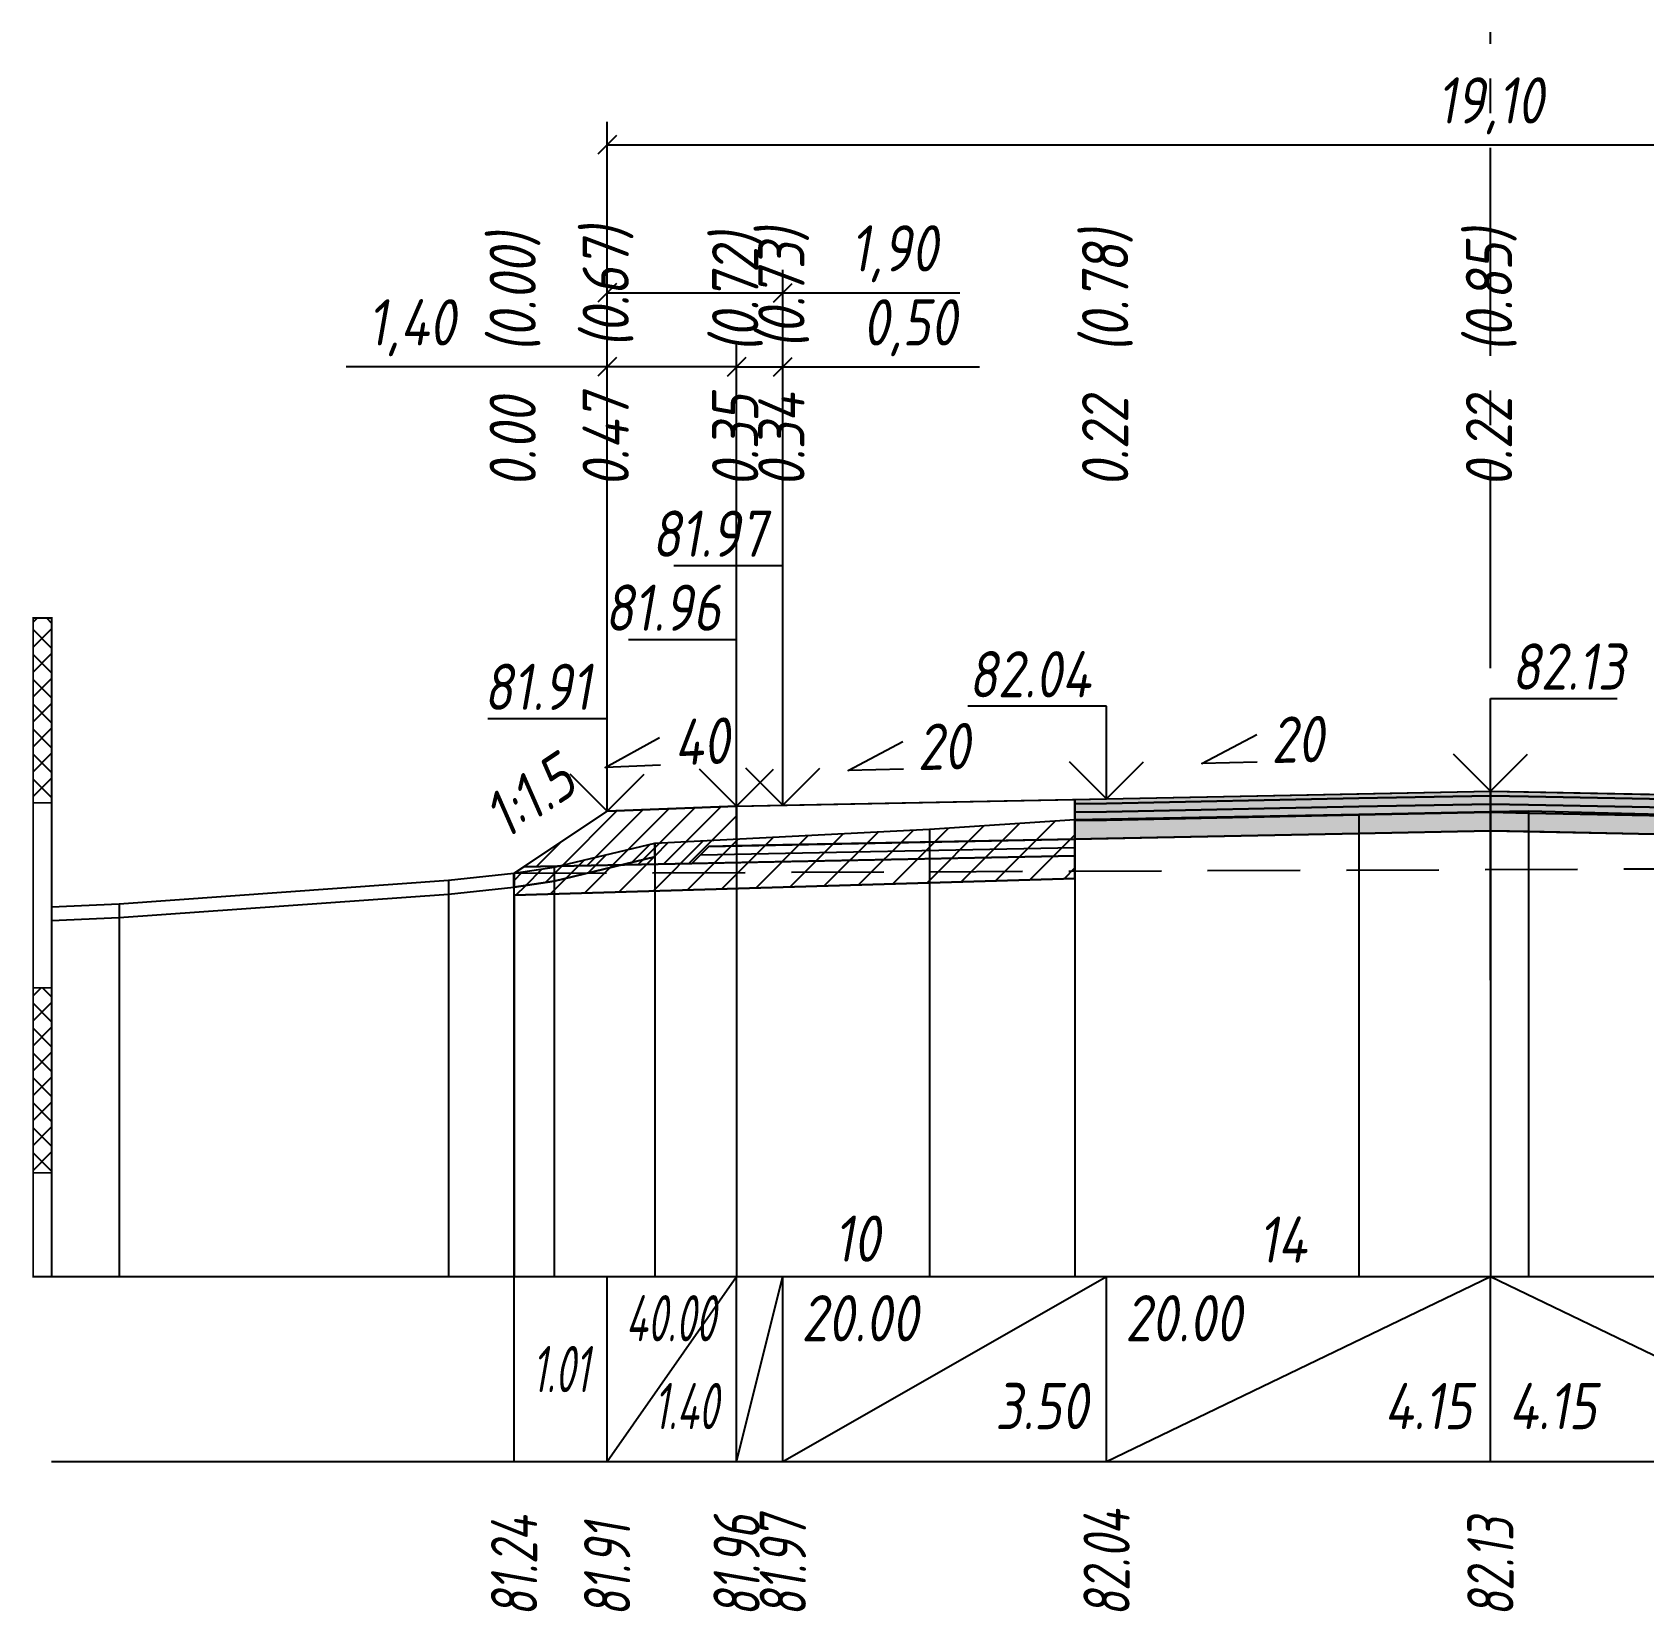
# Model space of a CAD drawing. Extents: x -717 to 1451, y -133302 to 233.
# Drawn here: x 78.9 to 166.1, y -25459.1 to -25373.7 of the extents above; entities that cross this region are included whole.
import ezdxf
from ezdxf.enums import TextEntityAlignment as Align

# ---------------------------------------------------------------- set-up
doc = ezdxf.new("R2010")
doc.units = 0
doc.linetypes.add('осевая2', pattern=[1.125, 0.75, -0.125, 0.125, -0.125])
doc.linetypes.add('штриховая', pattern=[0.75, 0.5, -0.25])
for name, color, linetype in [('Интерполированный поперечник', 2, 'Continuous'), ('Код_514', 1, 'Continuous'), ('Контур_0', 7, 'Continuous'), ('Контур_2521', 7, 'Continuous'), ('Контур_2564', 7, 'Continuous'), ('Контур_2660', 7, 'Continuous'), ('Контур_2665', 7, 'Continuous'), ('Контур_400', 7, 'Continuous'), ('Контур_508', 7, 'Continuous'), ('Контур_512', 7, 'Continuous'), ('Контур_513', 7, 'Continuous'), ('Контур_818', 7, 'Continuous'), ('Красный поперечник', 1, 'Continuous'), ('Линейка абсолютных высот', 7, 'Continuous'), ('Объём_2501', 7, 'Continuous'), ('Объём_2564', 7, 'Continuous'), ('Объём_2650', 7, 'Continuous'), ('Объём_2660', 7, 'Continuous'), ('Объём_2661', 7, 'Continuous'), ('Объём_2665', 7, 'Continuous'), ('Объём_2666', 7, 'Continuous'), ('Объём_2667', 7, 'Continuous'), ('Объём_2668', 7, 'Continuous'), ('Объём_2669', 7, 'Continuous'), ('Объём_2675', 7, 'Continuous'), ('Объём_2753', 7, 'Continuous'), ('Ось', 1, 'осевая2'), ('Откосы', 7, 'Continuous'), ('Отметки покрытия', 7, 'Continuous'), ('Рабочие отметки', 7, 'Continuous'), ('Рабочие отметки доп.', 7, 'Continuous'), ('Слои выравнивания', 7, 'Continuous'), ('Таблица', 7, 'Continuous'), ('Уклоны проезжей части', 7, 'Continuous'), ('Черный поперечник', 3, 'Continuous')]:
    doc.layers.add(name, color=color, linetype=linetype)
for name, color, linetype, true_color in [('Контур_2540', 2, 'Continuous', 0xffff00), ('Контур_2560', 2, 'Continuous', 0xffff00), ('Контур_2561', 7, 'Continuous', 0xff8040), ('Контур_2562', 3, 'Continuous', 0x00ff00), ('Контур_2563', 7, 'Continuous', 0xff8000), ('Контур_2570', 7, 'Continuous', 0x80ff00), ('Контур_2725', 7, 'Continuous', 0x323232), ('Контур_2736', 4, 'Continuous', 0x00ffff), ('Контур_2737', 4, 'Continuous', 0x00ffff), ('Контур_2738', 4, 'Continuous', 0x00ffff), ('Контур_2739', 4, 'Continuous', 0x00ffff), ('Контур_2741', 4, 'Continuous', 0x00ffff), ('Контур_2742', 4, 'Continuous', 0x00ffff), ('Контур_2743', 4, 'Continuous', 0x00ffff), ('Контур_2744', 7, 'Continuous', 0xa4ffff), ('Контур_2745', 7, 'Continuous', 0xa4ffff), ('Контур_2747', 4, 'Continuous', 0x00ffff), ('Контур_2748', 4, 'Continuous', 0x00ffff), ('Контур_2749', 4, 'Continuous', 0x00ffff), ('Контур_2750', 4, 'Continuous', 0x00ffff), ('Контур_2751', 4, 'Continuous', 0x00ffff), ('Контур_2752', 4, 'Continuous', 0x00ffff), ('Контур_2760', 7, 'Continuous', 0x323232), ('Контур_2761', 7, 'Continuous', 0x323232), ('Контур_2762', 7, 'Continuous', 0x323232), ('Контур_2763', 7, 'Continuous', 0x323232), ('Контур_402', 7, 'Continuous', 0xff6464), ('Контур_703', 4, 'Continuous', 0x00ffff), ('Контур_705', 4, 'Continuous', 0x00ffff), ('Контур_707', 4, 'Continuous', 0x00ffff), ('Контур_720', 131, 'Continuous', 0xaaffff), ('Объём_2500', 7, 'Continuous', 0xc0c0c0), ('Объём_2520', 7, 'Continuous', 0x80ffff), ('Объём_2540', 2, 'Continuous', 0xffff00), ('Объём_2560', 2, 'Continuous', 0xffff00), ('Объём_2561', 7, 'Continuous', 0xff8040), ('Объём_2562', 3, 'Continuous', 0x00ff00), ('Объём_2563', 7, 'Continuous', 0xff8000), ('Объём_2570', 7, 'Continuous', 0x80ff00), ('Объём_2600', 7, 'Continuous', 0x808000), ('Объём_2746', 2, 'Continuous', 0xffff00)]:
    doc.layers.add(name, color=color, linetype=linetype, true_color=true_color)
doc.styles.get("Standard").update_dxf_attribs({"font": 'txt', "height": 2.5})
doc.styles.add('М', font='romand.shx', dxfattribs={"width": 0.8, "oblique": 10, "height": 2.5})
doc.dimstyles.new('ISO-25', dxfattribs={"dimtxt": 2.5, "dimasz": 2.5, "dimexe": 1.25, "dimexo": 0.625, "dimtad": 1, "dimtxsty": 'Standard', "dimcen": 2.5, "dimadec": 0, "dimazin": 0, "dimtfac": 1, "dimtmove": 0, "dimatfit": 3, "dimfxl": 1, "dimarcsym": 0})
pattern_1 = [(45.0000013, (0, 0), (-0.67351924, 0.67351921), []), (135.0000003, (0, 0), (-0.67351922, -0.67351923), [])]

# ---------------------------------------------------------------- blocks, each defined once
blk = doc.blocks.new('_Oblique')
at = {"color": 0, "linetype": 'ByBlock', "lineweight": -2}
blk.add_line((-0.5, -0.5), (0.5, 0.5), dxfattribs=at)
blk = doc.blocks.new('*D618')
at = {"color": 0, "lineweight": -2, "transparency": 16777216}
for p, q in [((110.029, -25415.28), (110.029, -25390.56)), ((117.029, -25415), (117.029, -25390.56)), ((110.029, -25391.81), (95.918, -25391.81)), ((117.029, -25391.81), (110.029, -25391.81))]:
    blk.add_line(p, q, dxfattribs=at)
at = {"layer": 'Defpoints', "color": 0, "transparency": 16777216}
for p in [(117.029, -25391.81), (110.029, -25415.905), (117.029, -25415.625)]:
    blk.add_point(p, dxfattribs=at)
at = {"color": 0, "lineweight": -2, "transparency": 16777216, "rotation": 180}
blk.add_blockref('_Oblique', (110.029, -25391.81), dxfattribs=at)
at = {"color": 0, "lineweight": -2, "transparency": 16777216}
blk.add_blockref('_Oblique', (117.029, -25391.81), dxfattribs=at)
at = {"color": 0, "transparency": 16777216, "insert": (99.459, -25389.697), "char_height": 2.5, "width": 8.75, "attachment_point": 5, "style": 'М'}
blk.add_mtext('1,40', dxfattribs=at)
blk = doc.blocks.new('*D620')
at = {"color": 0, "lineweight": -2, "transparency": 16777216}
for p, q in [((117.029, -25415), (117.029, -25390.56)), ((119.529, -25414.95), (119.529, -25390.56)), ((117.029, -25391.81), (119.529, -25391.81)), ((119.529, -25391.81), (130.155, -25391.81))]:
    blk.add_line(p, q, dxfattribs=at)
at = {"layer": 'Defpoints', "color": 0, "transparency": 16777216}
for p in [(119.529, -25391.81), (117.029, -25415.625), (119.529, -25415.575)]:
    blk.add_point(p, dxfattribs=at)
at = {"color": 0, "lineweight": -2, "transparency": 16777216, "rotation": 180}
blk.add_blockref('_Oblique', (117.029, -25391.81), dxfattribs=at)
at = {"color": 0, "lineweight": -2, "transparency": 16777216}
blk.add_blockref('_Oblique', (119.529, -25391.81), dxfattribs=at)
at = {"color": 0, "transparency": 16777216, "insert": (126.394, -25389.697), "char_height": 2.5, "width": 9.16667, "attachment_point": 5, "style": 'М'}
blk.add_mtext('0,50', dxfattribs=at)
blk = doc.blocks.new('*D623')
at = {"color": 0, "lineweight": -2, "transparency": 16777216}
for p, q in [((110.029, -25415.28), (110.029, -25386.56)), ((119.529, -25414.95), (119.529, -25386.56)), ((110.029, -25387.81), (119.529, -25387.81)), ((119.529, -25387.81), (129.087, -25387.81))]:
    blk.add_line(p, q, dxfattribs=at)
at = {"layer": 'Defpoints', "color": 0, "transparency": 16777216}
for p in [(119.529, -25387.81), (110.029, -25415.905), (119.529, -25415.575)]:
    blk.add_point(p, dxfattribs=at)
at = {"color": 0, "lineweight": -2, "transparency": 16777216, "rotation": 180}
blk.add_blockref('_Oblique', (110.029, -25387.81), dxfattribs=at)
at = {"color": 0, "lineweight": -2, "transparency": 16777216}
blk.add_blockref('_Oblique', (119.529, -25387.81), dxfattribs=at)
at = {"color": 0, "transparency": 16777216, "insert": (125.547, -25385.697), "char_height": 2.5, "width": 8.75, "attachment_point": 5, "style": 'М'}
blk.add_mtext('1,90', dxfattribs=at)
blk = doc.blocks.new('*D624')
at = {"color": 0, "lineweight": -2, "transparency": 16777216}
for p, q in [((110.029, -25415.28), (110.029, -25378.56)), ((205.529, -25415.28), (205.529, -25378.56)), ((110.029, -25379.81), (205.529, -25379.81))]:
    blk.add_line(p, q, dxfattribs=at)
at = {"layer": 'Defpoints', "color": 0, "transparency": 16777216}
for p in [(205.529, -25379.81), (110.029, -25415.905), (205.529, -25415.905)]:
    blk.add_point(p, dxfattribs=at)
at = {"color": 0, "lineweight": -2, "transparency": 16777216, "rotation": 180}
blk.add_blockref('_Oblique', (110.029, -25379.81), dxfattribs=at)
at = {"color": 0, "lineweight": -2, "transparency": 16777216}
blk.add_blockref('_Oblique', (205.529, -25379.81), dxfattribs=at)
at = {"color": 0, "transparency": 16777216, "insert": (157.779, -25377.697), "char_height": 2.5, "width": 10.41667, "attachment_point": 5, "style": 'М'}
blk.add_mtext('19,10', dxfattribs=at)

msp = doc.modelspace()

# ---------------------------------------------------------------- hatches: boundary and pattern name
at = {"layer": 'Линейка абсолютных высот'}
h = msp.add_hatch(dxfattribs=at)
h.set_pattern_fill('ANSI37', scale=0.3, style=0)
h.set_pattern_definition(pattern_1)
h.paths.add_polyline_path([(80, -25415.388), (80, -25405.388), (79, -25405.388), (79, -25415.388)])
h = msp.add_hatch(dxfattribs=at)
h.set_pattern_fill('ANSI37', scale=0.3, style=0)
h.set_pattern_definition(pattern_1)
h.paths.add_polyline_path([(80, -25435.388), (80, -25425.388), (79, -25425.388), (79, -25435.388)])
at = {"layer": 'Объём_2563'}
h = msp.add_hatch(dxfattribs=at)
h.set_pattern_fill('ANSI31', color=256, scale=0.3)
h.paths.add_polyline_path([(110.029, -25415.843), (117.029, -25415.563), (117.029, -25417.713), (115.529, -25417.743), (114.611, -25418.661), (105.529, -25418.843)])
at = {"layer": 'Объём_2570'}
h = msp.add_hatch(dxfattribs=at)
h.set_pattern_fill('ANSI31', color=256, scale=0.2)
h.paths.add_polyline_path([(112.601, -25418.307), (107.16, -25419.612), (105, -25419.944), (105, -25419.194), (107.16, -25418.862), (112.601, -25417.557)])
at = {"layer": 'Объём_2600'}
h = msp.add_hatch(dxfattribs=at)
h.set_pattern_fill('ANSI31', color=6, scale=0.4)
h.paths.add_polyline_path([(127.458, -25416.812), (135.31, -25416.289), (135.31, -25419.472), (105, -25420.381), (105, -25419.944), (107.16, -25419.612), (112.601, -25418.307), (112.601, -25417.557)])
at = {"layer": 'Слои выравнивания'}
for color, points in [(2, [(135.31, -25415.197), (137.029, -25415.163), (150.663, -25414.89), (157.779, -25414.748), (157.779, -25414.998), (150.663, -25415.14), (137.029, -25415.413), (135.31, -25415.447)]), (3, [(135.31, -25415.447), (137.029, -25415.413), (150.663, -25415.14), (157.779, -25414.998), (157.779, -25415.448), (150.663, -25415.59), (137.029, -25415.863), (135.31, -25415.897)]), (2, [(157.779, -25414.748), (159.846, -25414.789), (169.165, -25414.976), (178.529, -25415.163), (184.484, -25415.282), (184.484, -25415.532), (178.529, -25415.413), (169.165, -25415.226), (159.846, -25415.039), (157.779, -25414.998)]), (3, [(157.779, -25414.998), (159.846, -25415.039), (169.165, -25415.226), (178.529, -25415.413), (184.484, -25415.532), (184.484, -25415.982), (178.529, -25415.863), (169.165, -25415.676), (159.846, -25415.489), (157.779, -25415.448)]), (4, [(135.31, -25415.897), (137.029, -25415.863), (150.663, -25415.59), (157.779, -25415.448), (157.779, -25415.898), (150.663, -25416.04), (137.029, -25416.313), (135.31, -25416.347)]), (5, [(135.31, -25416.347), (137.029, -25416.313), (150.663, -25416.04), (157.779, -25415.898), (157.779, -25416.898), (150.663, -25417.04), (137.029, -25417.313), (135.31, -25417.347)]), (4, [(157.779, -25415.448), (159.846, -25415.489), (169.165, -25415.676), (178.529, -25415.863), (184.484, -25415.982), (184.484, -25416.432), (178.529, -25416.313), (169.165, -25416.126), (159.846, -25415.939), (157.779, -25415.898)]), (5, [(157.779, -25415.898), (159.846, -25415.939), (169.165, -25416.126), (178.529, -25416.313), (184.484, -25416.432), (184.484, -25417.432), (178.529, -25417.313), (169.165, -25417.126), (159.846, -25416.939), (157.779, -25416.898)])]:
    msp.add_hatch(color=color, dxfattribs=at).paths.add_polyline_path(points)

# ---------------------------------------------------------------- linework, layer by layer
at = {"layer": 'Интерполированный поперечник', "linetype": 'штриховая', "ltscale": 10, "flags": 128}
msp.add_lwpolyline([(104.99, -25419.195), (212.769, -25418.773)], dxfattribs=at)
at = {"layer": 'Код_514'}
for p, q in [((105, -25451), (105, -25441)), ((110.029, -25451), (110.029, -25441)), ((110.029, -25451), (117.029, -25441)), ((117.029, -25451), (117.029, -25441)), ((117.029, -25451), (119.529, -25441)), ((119.529, -25451), (119.529, -25441)), ((119.529, -25451), (137.029, -25441)), ((137.029, -25451), (137.029, -25441)), ((137.029, -25451), (157.779, -25441)), ((157.779, -25451), (157.779, -25441)), ((157.779, -25441), (178.529, -25451))]:
    msp.add_line(p, q, dxfattribs=at)
at = {"layer": 'Контур_0', "flags": 128}
for points in [[(110.029, -25415.843), (105, -25419.195), (105, -25419.195), (105, -25419.195), (105, -25419.195), (105, -25419.195), (105, -25419.195), (105, -25419.195), (105, -25419.195), (105, -25419.195), (105, -25419.195), (105, -25419.195), (105, -25419.195), (105, -25419.195), (105, -25419.195), (105, -25419.195)], [(110.029, -25415.843), (105, -25419.195), (105, -25419.195), (105, -25419.195), (105, -25419.195), (105, -25419.195), (105, -25419.195), (105, -25419.195), (105, -25419.195), (105, -25419.195), (105, -25419.195), (105, -25419.195), (105, -25419.195), (105, -25419.195), (105, -25419.195), (105, -25419.195), (105, -25419.195), (105, -25419.195), (105, -25419.195), (105, -25419.195), (105, -25419.195), (105, -25419.195), (105, -25419.195), (105, -25419.195), (105, -25419.195), (105, -25419.195), (105, -25419.195), (105, -25419.195), (105, -25419.195), (105, -25419.195)], [(119.529, -25417.663), (117.029, -25417.713), (117.029, -25415.563), (135.31, -25415.197), (135.31, -25417.347), (119.529, -25417.663), (119.529, -25417.663)], [(115.529, -25417.743), (135.31, -25417.347), (135.31, -25418.247), (114.611, -25418.661), (115.529, -25417.743), (115.529, -25417.743)], [(105.529, -25418.843), (114.611, -25418.661), (115.529, -25417.743), (117.029, -25417.713)]]:
    msp.add_lwpolyline(points, dxfattribs=at)
at = {"layer": 'Контур_2521', "color": 250, "flags": 128}
msp.add_lwpolyline([(115.07, -25418.202), (135.31, -25417.797)], dxfattribs=at)
at = {"layer": 'Контур_2540', "flags": 128}
msp.add_lwpolyline([(105.529, -25418.843), (135.31, -25418.247), (135.31, -25419.472), (105, -25420.381), (105, -25419.195), (105.529, -25418.843), (105.529, -25418.843)], dxfattribs=at)
at = {"layer": 'Контур_2560', "flags": 128}
msp.add_lwpolyline([(110.029, -25415.843), (110.029, -25415.843), (110.029, -25415.843), (117.029, -25415.563)], dxfattribs=at)
at = {"layer": 'Контур_2561', "flags": 128}
msp.add_lwpolyline([(117.029, -25415.563), (117.029, -25415.563), (110.029, -25415.843), (110.029, -25415.843), (117.029, -25415.563)], dxfattribs=at)
at = {"layer": 'Контур_2562', "flags": 128}
msp.add_lwpolyline([(110.029, -25415.843), (110.029, -25415.843), (110.029, -25415.843), (110.029, -25415.843), (110.029, -25415.843)], dxfattribs=at)
at = {"layer": 'Контур_2563', "flags": 128}
msp.add_lwpolyline([(110.029, -25415.843), (117.029, -25415.563), (117.029, -25417.713), (115.529, -25417.743), (114.611, -25418.661), (105.529, -25418.843), (110.029, -25415.843), (110.029, -25415.843)], dxfattribs=at)
at = {"layer": 'Контур_2564', "flags": 128}
msp.add_lwpolyline([(110.029, -25415.843), (117.029, -25415.563)], dxfattribs=at)
at = {"layer": 'Контур_2570', "flags": 128}
msp.add_lwpolyline([(80, -25421.75), (83.652, -25421.591), (101.461, -25420.323), (104.99, -25419.945), (104.99, -25419.945), (107.16, -25419.612), (112.601, -25418.307), (112.601, -25417.557), (127.458, -25416.812), (135.31, -25416.289), (150.663, -25415.998), (157.779, -25415.858), (159.846, -25415.817), (169.165, -25416.052)], dxfattribs=at)
at = {"layer": 'Контур_2660', "flags": 128}
msp.add_lwpolyline([(105, -25420.381), (135.31, -25419.472)], dxfattribs=at)
at = {"layer": 'Контур_2665', "flags": 128}
msp.add_lwpolyline([(110.029, -25415.843), (110.029, -25415.843)], dxfattribs=at)
at = {"layer": 'Контур_2725', "flags": 128}
msp.add_lwpolyline([(135.31, -25417.347), (137.029, -25417.313), (150.663, -25417.04), (157.779, -25416.898), (159.846, -25416.939), (169.165, -25417.126), (178.529, -25417.313), (184.484, -25417.432)], dxfattribs=at)
at = {"layer": 'Контур_2736', "flags": 128}
msp.add_lwpolyline([(110.029, -25415.843), (105, -25419.195)], dxfattribs=at)
at = {"layer": 'Контур_2737', "flags": 128}
msp.add_lwpolyline([(105, -25419.195), (105, -25419.195)], dxfattribs=at)
at = {"layer": 'Контур_2738', "flags": 128}
msp.add_lwpolyline([(105, -25419.195), (105, -25419.195)], dxfattribs=at)
at = {"layer": 'Контур_2739', "flags": 128}
msp.add_lwpolyline([(105, -25419.195), (105, -25419.195)], dxfattribs=at)
at = {"layer": 'Контур_2741', "flags": 128}
msp.add_lwpolyline([(105, -25419.195), (105, -25419.195)], dxfattribs=at)
at = {"layer": 'Контур_2742', "flags": 128}
msp.add_lwpolyline([(105, -25419.195), (105, -25419.195)], dxfattribs=at)
at = {"layer": 'Контур_2743', "flags": 128}
msp.add_lwpolyline([(105, -25419.195), (105, -25419.195)], dxfattribs=at)
at = {"layer": 'Контур_2744', "flags": 128}
msp.add_lwpolyline([(105, -25419.195), (105, -25419.195)], dxfattribs=at)
msp.add_lwpolyline([(105, -25419.195), (105, -25419.195)], dxfattribs=at)
msp.add_lwpolyline([(105, -25419.195), (105, -25419.195)], dxfattribs=at)
msp.add_lwpolyline([(105, -25419.195), (105, -25419.195)], dxfattribs=at)
msp.add_lwpolyline([(105, -25419.195), (105, -25419.195)], dxfattribs=at)
msp.add_lwpolyline([(105, -25419.195), (105, -25419.195)], dxfattribs=at)
at = {"layer": 'Контур_2745', "flags": 128}
msp.add_lwpolyline([(105, -25419.195), (105, -25419.195)], dxfattribs=at)
msp.add_lwpolyline([(105, -25419.195), (105, -25419.195)], dxfattribs=at)
msp.add_lwpolyline([(105, -25419.195), (105, -25419.195)], dxfattribs=at)
msp.add_lwpolyline([(105, -25419.195), (105, -25419.195)], dxfattribs=at)
msp.add_lwpolyline([(105, -25419.195), (105, -25419.195)], dxfattribs=at)
msp.add_lwpolyline([(105, -25419.195), (105, -25419.195)], dxfattribs=at)
at = {"layer": 'Контур_2747', "flags": 128}
msp.add_lwpolyline([(105, -25419.195), (105, -25419.195)], dxfattribs=at)
at = {"layer": 'Контур_2748', "flags": 128}
msp.add_lwpolyline([(105, -25419.195), (105, -25419.195)], dxfattribs=at)
at = {"layer": 'Контур_2749', "flags": 128}
msp.add_lwpolyline([(105, -25419.195), (105, -25419.195)], dxfattribs=at)
at = {"layer": 'Контур_2750', "flags": 128}
msp.add_lwpolyline([(105, -25419.195), (105, -25419.195)], dxfattribs=at)
at = {"layer": 'Контур_2751', "flags": 128}
msp.add_lwpolyline([(105, -25419.195), (105, -25419.195)], dxfattribs=at)
at = {"layer": 'Контур_2752', "flags": 128}
msp.add_lwpolyline([(105, -25419.195), (105, -25419.195)], dxfattribs=at)
at = {"layer": 'Контур_2760', "flags": 128}
msp.add_lwpolyline([(135.31, -25415.197), (137.029, -25415.163), (150.663, -25414.89), (157.779, -25414.748), (159.846, -25414.789), (169.165, -25414.976), (178.529, -25415.163), (184.484, -25415.282)], dxfattribs=at)
at = {"layer": 'Контур_2761', "flags": 128}
msp.add_lwpolyline([(135.31, -25415.447), (137.029, -25415.413), (150.663, -25415.14), (157.779, -25414.998), (159.846, -25415.039), (169.165, -25415.226), (178.529, -25415.413), (184.484, -25415.532)], dxfattribs=at)
at = {"layer": 'Контур_2762', "flags": 128}
msp.add_lwpolyline([(135.31, -25415.897), (137.029, -25415.863), (150.663, -25415.59), (157.779, -25415.448), (159.846, -25415.489), (169.165, -25415.676), (178.529, -25415.863), (184.484, -25415.982)], dxfattribs=at)
at = {"layer": 'Контур_2763', "flags": 128}
msp.add_lwpolyline([(135.31, -25416.347), (137.029, -25416.313), (150.663, -25416.04), (157.779, -25415.898), (159.846, -25415.939), (169.165, -25416.126), (178.529, -25416.313), (184.484, -25416.432)], dxfattribs=at)
at = {"layer": 'Контур_400', "flags": 128}
for points in [[(117.029, -25415.563), (119.529, -25415.513), (119.529, -25415.513), (119.529, -25415.513), (119.529, -25415.513), (119.529, -25415.513), (119.529, -25415.513), (137.029, -25415.163), (157.779, -25414.748)], [(157.779, -25414.748), (178.529, -25415.163), (196.029, -25415.513), (196.029, -25415.513), (196.029, -25415.513), (196.029, -25415.513), (196.029, -25415.513), (196.029, -25415.513), (198.529, -25415.563)]]:
    msp.add_lwpolyline(points, dxfattribs=at)
at = {"layer": 'Контур_402', "flags": 128}
msp.add_lwpolyline([(105, -25420.381), (135.31, -25419.472), (135.31, -25417.347), (157.779, -25416.898), (184.484, -25417.432), (184.484, -25419.599), (212.42, -25420.437)], dxfattribs=at)
at = {"layer": 'Контур_508', "flags": 128}
msp.add_lwpolyline([(105, -25420.381), (135.31, -25419.472), (135.31, -25417.347), (157.779, -25416.898), (184.484, -25417.432), (184.484, -25419.599), (212.42, -25420.437), (212.42, -25420.294), (214.206, -25420.294), (219.083, -25417.043)], dxfattribs=at)
at = {"layer": 'Контур_512', "flags": 128}
msp.add_lwpolyline([(105, -25420.381), (135.31, -25419.472)], dxfattribs=at)
at = {"layer": 'Контур_513', "flags": 128}
msp.add_lwpolyline([(105, -25420.381), (135.31, -25419.472), (135.31, -25417.347), (157.779, -25416.898), (184.484, -25417.432), (184.484, -25419.599), (212.42, -25420.437), (212.42, -25420.294), (214.206, -25420.294), (219.083, -25417.043)], dxfattribs=at)
at = {"layer": 'Контур_703', "flags": 128}
for points in [[(110.029, -25415.843), (105, -25419.195)], [(105, -25419.195), (105, -25419.195)]]:
    msp.add_lwpolyline(points, dxfattribs=at)
at = {"layer": 'Контур_705', "flags": 128}
msp.add_lwpolyline([(105, -25419.195), (105, -25419.195)], dxfattribs=at)
at = {"layer": 'Контур_707', "flags": 128}
msp.add_lwpolyline([(105, -25419.195), (105, -25419.195)], dxfattribs=at)
at = {"layer": 'Контур_720', "flags": 128}
msp.add_lwpolyline([(105, -25419.195), (105, -25419.195)], dxfattribs=at)
at = {"layer": 'Контур_818', "flags": 128}
msp.add_lwpolyline([(105, -25419.944), (107.16, -25419.612), (112.601, -25418.307), (112.601, -25417.557), (127.458, -25416.812), (135.31, -25416.289), (150.663, -25415.998), (157.779, -25415.858), (159.846, -25415.817), (169.165, -25416.052), (184.484, -25416.357), (194.967, -25417.046), (202.95, -25417.557), (202.95, -25418.307), (210.252, -25419.169), (212.769, -25419.523), (212.769, -25419.523), (216.281, -25418.318), (219.083, -25417.793)], dxfattribs=at)
at = {"layer": 'Красный поперечник'}
for p, q in [((137.029, -25415.163), (157.779, -25414.748)), ((157.779, -25414.748), (178.529, -25415.163)), ((105, -25419.195), (110.029, -25415.843)), ((110.029, -25415.843), (117.029, -25415.563)), ((117.029, -25415.563), (119.529, -25415.513)), ((119.529, -25415.513), (137.029, -25415.163)), ((135.31, -25419.472), (135.31, -25441)), ((105, -25420.381), (105, -25441))]:
    msp.add_line(p, q, dxfattribs=at)
at = {"layer": 'Линейка абсолютных высот', "color": 7, "const_width": 0.1, "flags": 128}
for points in [[(80, -25415.388), (80, -25405.388), (79, -25405.388), (79, -25415.388), (80, -25415.388)], [(80, -25425.388), (80, -25415.388), (79, -25415.388), (79, -25425.388), (80, -25425.388)], [(80, -25435.388), (80, -25425.388), (79, -25425.388), (79, -25435.388), (80, -25435.388)], [(80, -25441), (80, -25435.388), (79, -25435.388), (79, -25441), (80, -25441)]]:
    msp.add_lwpolyline(points, dxfattribs=at)
at = {"layer": 'Объём_2500', "flags": 128}
msp.add_lwpolyline([(119.529, -25417.663), (117.029, -25417.713), (117.029, -25415.563), (135.31, -25415.197), (135.31, -25417.347), (119.529, -25417.663), (119.529, -25417.663)], dxfattribs=at)
at = {"layer": 'Объём_2501', "flags": 128}
for points in [[(117.029, -25415.563), (119.529, -25415.513), (119.529, -25415.513), (119.529, -25415.513), (119.529, -25415.513), (119.529, -25415.513), (119.529, -25415.513), (137.029, -25415.163), (157.779, -25414.748)], [(157.779, -25414.748), (178.529, -25415.163), (196.029, -25415.513), (196.029, -25415.513), (196.029, -25415.513), (196.029, -25415.513), (196.029, -25415.513), (196.029, -25415.513), (198.529, -25415.563)]]:
    msp.add_lwpolyline(points, dxfattribs=at)
at = {"layer": 'Объём_2520', "color": 250, "flags": 128}
msp.add_lwpolyline([(115.529, -25417.743), (135.31, -25417.347), (135.31, -25418.247), (114.611, -25418.661), (115.529, -25417.743), (115.529, -25417.743)], dxfattribs=at)
at = {"layer": 'Объём_2540', "flags": 128}
msp.add_lwpolyline([(105.529, -25418.843), (135.31, -25418.247), (135.31, -25419.472), (105, -25420.381), (105, -25419.195), (105.529, -25418.843), (105.529, -25418.843)], dxfattribs=at)
at = {"layer": 'Объём_2560', "flags": 128}
msp.add_lwpolyline([(110.029, -25415.843), (110.029, -25415.843), (110.029, -25415.843), (117.029, -25415.563)], dxfattribs=at)
at = {"layer": 'Объём_2561', "flags": 128}
msp.add_lwpolyline([(117.029, -25415.563), (117.029, -25415.563), (110.029, -25415.843), (110.029, -25415.843), (117.029, -25415.563)], dxfattribs=at)
at = {"layer": 'Объём_2562', "flags": 128}
msp.add_lwpolyline([(110.029, -25415.843), (110.029, -25415.843), (110.029, -25415.843), (110.029, -25415.843), (110.029, -25415.843)], dxfattribs=at)
at = {"layer": 'Объём_2563', "color": 250, "flags": 128}
msp.add_lwpolyline([(110.029, -25415.843), (117.029, -25415.563), (117.029, -25417.713), (115.529, -25417.743), (114.611, -25418.661), (105.529, -25418.843), (110.029, -25415.843), (110.029, -25415.843)], dxfattribs=at)
at = {"layer": 'Объём_2564', "flags": 128}
msp.add_lwpolyline([(110.029, -25415.843), (117.029, -25415.563)], dxfattribs=at)
at = {"layer": 'Объём_2570', "flags": 128}
msp.add_lwpolyline([(112.601, -25418.307), (107.16, -25419.612), (105, -25419.944), (105, -25419.194), (107.16, -25418.862), (112.601, -25417.557), (112.601, -25418.307), (112.601, -25418.307)], dxfattribs=at)
at = {"layer": 'Объём_2600', "color": 5, "flags": 128}
msp.add_lwpolyline([(104.99, -25419.945), (104.99, -25419.195), (105, -25419.195), (105, -25419.944), (104.99, -25419.945), (104.99, -25419.945)], dxfattribs=at)
at = {"layer": 'Объём_2650', "color": 6, "flags": 128}
msp.add_lwpolyline([(127.458, -25416.812), (135.31, -25416.289), (135.31, -25419.472), (105, -25420.381), (105, -25419.944), (107.16, -25419.612), (112.601, -25418.307), (112.601, -25417.557), (127.458, -25416.812), (127.458, -25416.812)], dxfattribs=at)
at = {"layer": 'Объём_2660', "flags": 128}
msp.add_lwpolyline([(105, -25420.381), (135.31, -25419.472)], dxfattribs=at)
at = {"layer": 'Объём_2661', "flags": 128}
msp.add_lwpolyline([(110.029, -25415.843), (105, -25419.195)], dxfattribs=at)
at = {"layer": 'Объём_2665', "flags": 128}
msp.add_lwpolyline([(110.029, -25415.843), (110.029, -25415.843)], dxfattribs=at)
at = {"layer": 'Объём_2666', "flags": 128}
msp.add_lwpolyline([(110.029, -25415.843), (105, -25419.195)], dxfattribs=at)
at = {"layer": 'Объём_2667', "flags": 128}
msp.add_lwpolyline([(105, -25419.195), (105, -25419.195)], dxfattribs=at)
msp.add_lwpolyline([(105, -25419.195), (105, -25419.195)], dxfattribs=at)
at = {"layer": 'Объём_2668', "flags": 128}
msp.add_lwpolyline([(105, -25419.195), (105, -25419.195)], dxfattribs=at)
msp.add_lwpolyline([(105, -25419.195), (105, -25419.195)], dxfattribs=at)
at = {"layer": 'Объём_2669', "flags": 128}
msp.add_lwpolyline([(105, -25419.195), (105, -25419.195)], dxfattribs=at)
msp.add_lwpolyline([(105, -25419.195), (105, -25419.195)], dxfattribs=at)
at = {"layer": 'Объём_2675', "flags": 128}
msp.add_lwpolyline([(105, -25419.195), (105, -25419.195)], dxfattribs=at)
msp.add_lwpolyline([(105, -25419.195), (105, -25419.195)], dxfattribs=at)
msp.add_lwpolyline([(105, -25419.195), (105, -25419.195)], dxfattribs=at)
msp.add_lwpolyline([(105, -25419.195), (105, -25419.195)], dxfattribs=at)
msp.add_lwpolyline([(105, -25419.195), (105, -25419.195)], dxfattribs=at)
msp.add_lwpolyline([(105, -25419.195), (105, -25419.195)], dxfattribs=at)
msp.add_lwpolyline([(105, -25419.195), (105, -25419.195)], dxfattribs=at)
msp.add_lwpolyline([(105, -25419.195), (105, -25419.195)], dxfattribs=at)
msp.add_lwpolyline([(105, -25419.195), (105, -25419.195)], dxfattribs=at)
msp.add_lwpolyline([(105, -25419.195), (105, -25419.195)], dxfattribs=at)
msp.add_lwpolyline([(105, -25419.195), (105, -25419.195)], dxfattribs=at)
msp.add_lwpolyline([(105, -25419.195), (105, -25419.195)], dxfattribs=at)
at = {"layer": 'Объём_2746', "flags": 128}
msp.add_lwpolyline([(107.16, -25419.612), (112.601, -25418.307), (112.601, -25417.557), (127.458, -25416.812), (135.31, -25416.289), (135.31, -25419.472), (105, -25420.381), (105, -25419.944), (107.16, -25419.612), (107.16, -25419.612)], dxfattribs=at)
at = {"layer": 'Объём_2753', "flags": 128}
msp.add_lwpolyline([(135.31, -25415.197), (135.31, -25415.197)], dxfattribs=at)
at = {"layer": 'Ось', "ltscale": 15}
msp.add_line((157.779, -25424.971), (157.779, -25373.719), dxfattribs=at)
at = {"layer": 'Откосы', "color": 1, "flags": 128}
for points in [[(112.918, -25413.349), (109.92, -25413.469), (112.858, -25411.851)], [(126.053, -25413.571), (123.054, -25413.631), (126.023, -25412.071)], [(145.178, -25413.189), (142.179, -25413.249), (145.148, -25411.689)]]:
    msp.add_lwpolyline(points, dxfattribs=at)
at = {"layer": 'Отметки покрытия', "color": 1}
for p, q in [((119.529, -25402.563), (113.629, -25402.563)), ((119.529, -25415.513), (119.529, -25402.563)), ((117.029, -25406.563), (111.179, -25406.563)), ((117.029, -25415.563), (117.029, -25406.563)), ((157.779, -25414.748), (157.779, -25409.748)), ((157.779, -25409.748), (164.629, -25409.748)), ((137.029, -25410.163), (129.529, -25410.163)), ((137.029, -25415.163), (137.029, -25410.163)), ((110.029, -25410.843), (103.579, -25410.843)), ((110.029, -25415.843), (110.029, -25410.843)), ((137.029, -25415.163), (135.029, -25413.163)), ((137.029, -25415.163), (139.029, -25413.163)), ((157.779, -25414.748), (155.779, -25412.748)), ((157.779, -25414.748), (159.779, -25412.748)), ((110.029, -25415.843), (108.029, -25413.843)), ((110.029, -25415.843), (112.029, -25413.843)), ((117.029, -25415.563), (115.029, -25413.563)), ((117.029, -25415.563), (119.029, -25413.563)), ((119.529, -25415.513), (117.529, -25413.513)), ((119.529, -25415.513), (121.529, -25413.513))]:
    msp.add_line(p, q, dxfattribs=at)
at = {"layer": 'Слои выравнивания'}
for p, q in [((157.779, -25414.748), (157.779, -25441)), ((117.029, -25415.563), (117.029, -25441)), ((135.31, -25415.197), (135.31, -25441))]:
    msp.add_line(p, q, dxfattribs=at)
at = {"layer": 'Слои выравнивания', "color": 2, "flags": 128}
for points in [[(135.31, -25415.197), (137.029, -25415.163), (150.663, -25414.89), (157.779, -25414.748), (157.779, -25414.998), (150.663, -25415.14), (137.029, -25415.413), (135.31, -25415.447)], [(157.779, -25414.748), (159.846, -25414.789), (169.165, -25414.976), (178.529, -25415.163), (184.484, -25415.282), (184.484, -25415.532), (178.529, -25415.413), (169.165, -25415.226), (159.846, -25415.039), (157.779, -25414.998)]]:
    msp.add_lwpolyline(points, close=True, dxfattribs=at)
at = {"layer": 'Слои выравнивания', "color": 3, "flags": 128}
for points in [[(135.31, -25415.447), (137.029, -25415.413), (150.663, -25415.14), (157.779, -25414.998), (157.779, -25415.448), (150.663, -25415.59), (137.029, -25415.863), (135.31, -25415.897)], [(157.779, -25414.998), (159.846, -25415.039), (169.165, -25415.226), (178.529, -25415.413), (184.484, -25415.532), (184.484, -25415.982), (178.529, -25415.863), (169.165, -25415.676), (159.846, -25415.489), (157.779, -25415.448)]]:
    msp.add_lwpolyline(points, close=True, dxfattribs=at)
at = {"layer": 'Слои выравнивания', "color": 4, "flags": 128}
for points in [[(135.31, -25415.897), (137.029, -25415.863), (150.663, -25415.59), (157.779, -25415.448), (157.779, -25415.898), (150.663, -25416.04), (137.029, -25416.313), (135.31, -25416.347)], [(157.779, -25415.448), (159.846, -25415.489), (169.165, -25415.676), (178.529, -25415.863), (184.484, -25415.982), (184.484, -25416.432), (178.529, -25416.313), (169.165, -25416.126), (159.846, -25415.939), (157.779, -25415.898)]]:
    msp.add_lwpolyline(points, close=True, dxfattribs=at)
at = {"layer": 'Слои выравнивания', "color": 5, "flags": 128}
for points in [[(135.31, -25416.347), (137.029, -25416.313), (150.663, -25416.04), (157.779, -25415.898), (157.779, -25416.898), (150.663, -25417.04), (137.029, -25417.313), (135.31, -25417.347)], [(157.779, -25415.898), (159.846, -25415.939), (169.165, -25416.126), (178.529, -25416.313), (184.484, -25416.432), (184.484, -25417.432), (178.529, -25417.313), (169.165, -25417.126), (159.846, -25416.939), (157.779, -25416.898)]]:
    msp.add_lwpolyline(points, close=True, dxfattribs=at)
at = {"layer": 'Таблица'}
for p, q in [((80, -25441), (244.083, -25441)), ((80, -25451), (244.083, -25451))]:
    msp.add_line(p, q, dxfattribs=at)
at = {"layer": 'Черный поперечник', "color": 7}
for p, q in [((157.779, -25415.858), (157.779, -25441)), ((159.846, -25415.817), (159.846, -25441)), ((127.458, -25416.812), (127.458, -25441)), ((135.31, -25416.289), (135.31, -25441)), ((150.663, -25415.998), (150.663, -25441)), ((112.601, -25417.557), (112.601, -25441)), ((104.99, -25419.195), (104.99, -25441)), ((107.16, -25418.862), (107.16, -25441)), ((101.461, -25419.573), (101.461, -25441)), ((80, -25421), (80, -25441)), ((83.652, -25420.841), (83.652, -25441))]:
    msp.add_line(p, q, dxfattribs=at)
at = {"layer": 'Черный поперечник', "flags": 128}
msp.add_lwpolyline([(80, -25421), (83.652, -25420.841), (101.461, -25419.573), (104.99, -25419.195), (107.16, -25418.862), (112.601, -25417.557), (127.458, -25416.812), (135.31, -25416.289), (150.663, -25415.998), (157.779, -25415.858), (159.846, -25415.817), (169.165, -25416.052), (184.484, -25416.357), (194.967, -25417.046), (202.95, -25417.557), (210.252, -25418.419), (212.769, -25418.773), (216.281, -25417.568), (222.054, -25416.487), (226.303, -25416.258), (227.517, -25416.209), (237.872, -25416.154), (244.083, -25416.402)], dxfattribs=at)

# ---------------------------------------------------------------- texts
at = {"layer": 'Код_514', "style": 'М', "oblique": 10}
for s, width, p in [('40.00', 0.6, (111.029, -25442)), ('20.00', 0.8, (120.529, -25442)), ('20.00', 0.8, (138.029, -25442))]:
    msp.add_text(s, height=2.5, dxfattribs=dict(at, width=width)).set_placement(p, align=Align.TOP_LEFT)
at = {"layer": 'Код_514', "style": 'М', "oblique": 10, "width": 0.6}
msp.add_text('1.01', height=2.5, dxfattribs=at).set_placement((107.514, -25446), align=Align.MIDDLE_CENTER)
at = {"layer": 'Код_514', "style": 'М', "oblique": 10}
for s, width, p in [('1.40', 0.6, (116.029, -25450)), ('3.50', 0.8, (136.029, -25450)), ('4.15', 0.8, (156.779, -25450))]:
    msp.add_text(s, height=2.5, dxfattribs=dict(at, width=width)).set_placement(p, align=Align.BOTTOM_RIGHT)
at = {"layer": 'Код_514', "style": 'М', "oblique": 10, "width": 0.8}
msp.add_text('4.15', height=2.5, dxfattribs=at).set_placement((158.779, -25450), align=Align.BOTTOM_LEFT)
at = {"layer": 'Код_514', "style": 'М', "oblique": 10, "width": 0.7}
for s, p in [('81.24', (105, -25459.382)), ('81.91', (110.029, -25459.382)), ('81.96', (117.029, -25459.382)), ('81.97', (119.529, -25459.382)), ('82.04', (137.029, -25459.382)), ('82.13', (157.779, -25459.382))]:
    msp.add_text(s, height=2.5, rotation=90, dxfattribs=at).set_placement(p, align=Align.MIDDLE_LEFT)
at = {"layer": 'Отметки покрытия', "color": 1, "style": 'М', "oblique": 10, "width": 0.8}
for s, p in [('81.97', (118.67, -25402.832)), ('81.96', (116.17, -25406.832)), ('82.04', (136.17, -25410.432)), ('81.91', (109.17, -25411.112))]:
    msp.add_text(s, height=2.5, dxfattribs=at).set_placement(p, align=Align.BOTTOM_RIGHT)
msp.add_text('82.13', height=2.5, dxfattribs=at).set_placement((158.92, -25410.017), align=Align.BOTTOM_LEFT)
at = {"layer": 'Рабочие отметки', "color": 1, "style": 'М', "oblique": 10, "width": 0.8}
for s, p in [('0.00', (104.922, -25398.313)), ('0.47', (109.951, -25398.313)), ('0.35', (116.951, -25398.313)), ('0.34', (119.451, -25398.313)), ('0.22', (136.951, -25398.313)), ('0.22', (157.701, -25398.313))]:
    msp.add_text(s, height=2.5, rotation=90, dxfattribs=at).set_placement(p, align=Align.MIDDLE_LEFT)
at = {"layer": 'Рабочие отметки доп.', "color": 1, "style": 'М', "oblique": 10, "width": 0.8}
for s, p in [('(0.00)', (104.922, -25391.013)), ('(0.67)', (109.951, -25390.763)), ('(0.72)', (116.951, -25391.013)), ('(0.73)', (119.451, -25390.813)), ('(0.78)', (136.951, -25391.013)), ('(0.85)', (157.701, -25391.013))]:
    msp.add_text(s, height=2.5, rotation=90, dxfattribs=at).set_placement(p, align=Align.MIDDLE_LEFT)
at = {"layer": 'Слои выравнивания', "style": 'М', "oblique": 10, "width": 0.8}
for s, p in [('10', (123.54, -25440.946)), ('14', (146.545, -25441))]:
    msp.add_text(s, height=2.5, dxfattribs=at).set_placement(p, align=Align.BOTTOM_CENTER)
at = {"layer": 'Уклоны проезжей части', "color": 1, "style": 'М', "oblique": 10, "width": 0.8}
for s, rotation, p in [('20', 1.14576, (147.384, -25413.956)), ('40', 2.29061, (115.222, -25414.065)), ('20', 1.14576, (128.259, -25414.338)), ('1:1.5', 33.69007, (106.96, -25416.687))]:
    msp.add_text(s, height=2.5, rotation=rotation, dxfattribs=at).set_placement(p, align=Align.BOTTOM_CENTER)

# ---------------------------------------------------------------- dimensions: what is measured, and where the dimension line sits
at = {"color": 5}
dim = msp.add_linear_dim(base=(205.529, -25379.81), p1=(110.029, -25415.905), p2=(205.529, -25415.905), angle=180, dimstyle='ISO-25', override={"dimasz": 1, "dimlfac": 0.2, "dimzin": 0, "dimtxsty": 'М', "dimblk1": 'Oblique', "dimblk2": 'Oblique', "dimsah": 1}, dxfattribs=at)
dim.commit()
dim.dimension.update_dxf_attribs({"geometry": '*D624', "text_midpoint": (157.779, -25377.697)})
for base, p1, p2, picture, middle in [((119.529, -25387.81), (110.029, -25415.905), (119.529, -25415.575), '*D623', (125.547, -25387.81)), ((117.029, -25391.81), (110.029, -25415.905), (117.029, -25415.625), '*D618', (99.459, -25391.81)), ((119.529, -25391.81), (117.029, -25415.625), (119.529, -25415.575), '*D620', (126.394, -25391.81))]:
    dim = msp.add_linear_dim(base=base, p1=p1, p2=p2, angle=180, dimstyle='ISO-25', override={"dimasz": 1, "dimlfac": 0.2, "dimzin": 0, "dimtxsty": 'М', "dimblk1": 'Oblique', "dimblk2": 'Oblique', "dimsah": 1}, dxfattribs=at)
    dim.commit()
    dim.dimension.update_dxf_attribs({"geometry": picture, "text_midpoint": middle, "dimtype": 160})

doc.saveas('drawing.dxf')
